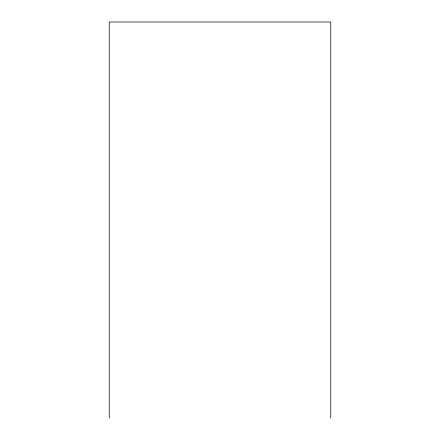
<?xml version="1.0" encoding="UTF-8"?>
<svg xmlns="http://www.w3.org/2000/svg" width="440" height="440" viewBox="0 0 440 440"><rect width="100%" height="100%" fill="white"/><g stroke="black" fill="none" stroke-linecap="round" stroke-linejoin="round"><path stroke-width="0.66" d="M330.781 418L330.781 22L109.219 22L109.219 418"/></g></svg>
